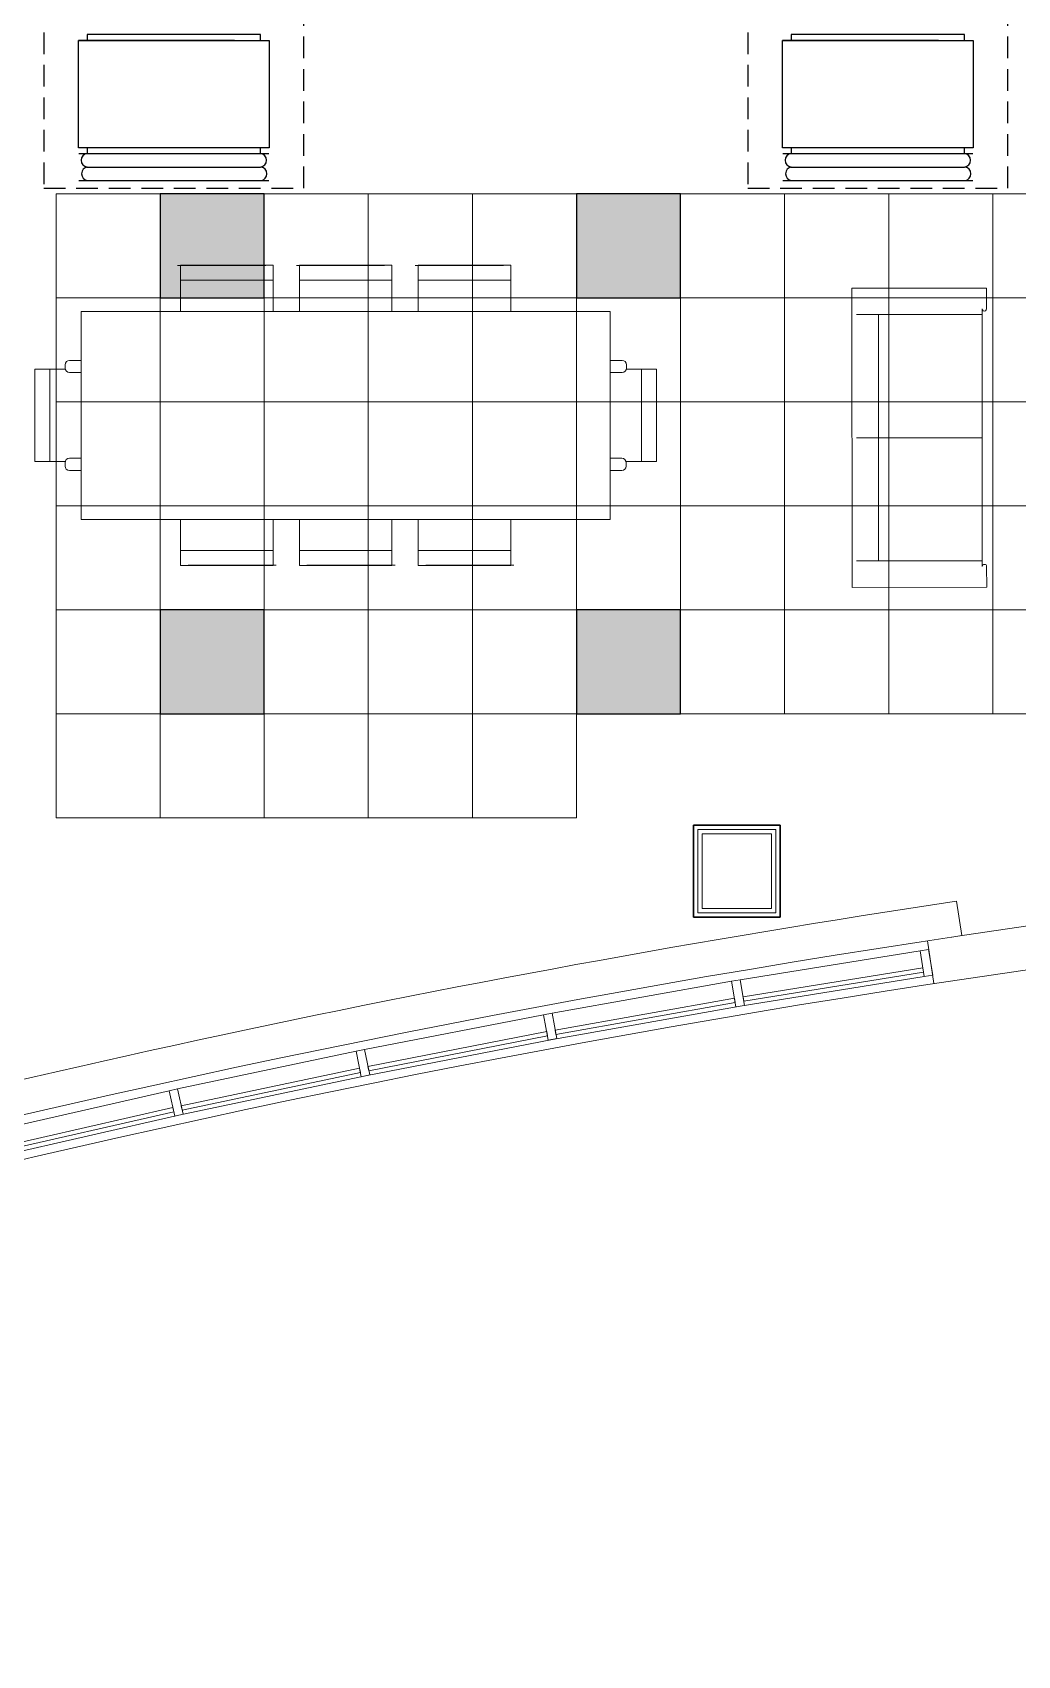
# Model space of a CAD drawing. Header units: millimetres. Extents: x 1722 to 7525, y 2254 to 6279.
# Drawn here: x 3244 to 3812, y 2292 to 3228 of the extents above; entities that cross this region are included whole.
import ezdxf

# ---------------------------------------------------------------- set-up
doc = ezdxf.new("R2010")
doc.units = ezdxf.units.MM
doc.linetypes.add('DASHED2', pattern=[0.375, 0.25, -0.125])
for name, color, linetype in [('-LIGHT', 6, 'Continuous'), ('-SYM', 4, 'Continuous'), ('M-DUCTS', 4, 'Continuous'), ('M-UP', 3, 'Continuous')]:
    doc.layers.add(name, color=color, linetype=linetype)
for name, color, linetype, lineweight in [('A-CLNG', 13, 'Continuous', 9), ('A-CLNG-PATT', 13, 'Continuous', 9), ('A-GLAZ-CURT', 52, 'Continuous', 9), ('A-GLAZ-CWMG', 51, 'Continuous', 9), ('A-WALL', 113, 'Continuous', 9), ('A-WALL-FNSH', 113, 'Continuous', 30), ('I-FURN', 30, 'Continuous', 9), ('S-COLS', 52, 'Continuous', 9)]:
    doc.layers.add(name, color=color, linetype=linetype, lineweight=lineweight)

# ---------------------------------------------------------------- blocks, each defined once
blk = doc.blocks.new('za-Column - se5_400b_430amm-4191844-08-Fourth Floor Level__18_90')
at = {"layer": 'S-COLS', "lineweight": 15}
for p, q in [((-0.225, 0.24), (0.225, 0.24)), ((-0.225, -0.24), (-0.225, 0.24)), ((-0.2, 0.215), (0.2, 0.215)), ((-0.2, -0.215), (-0.2, 0.215)), ((0.2, 0.215), (-0.2, 0.215)), ((-0.2, 0.215), (-0.2, -0.215)), ((0.2, 0.215), (0.2, -0.215)), ((0.2, -0.215), (0.2, 0.215)), ((0.225, 0.24), (0.225, -0.24)), ((0.225, -0.24), (-0.225, -0.24)), ((0.2, -0.215), (-0.2, -0.215)), ((-0.2, -0.215), (0.2, -0.215))]:
    blk.add_line(p, q, dxfattribs=at)
blk = doc.blocks.new('System Panel - Glazed-4636067-08-Fourth Floor Level__18_90')
at = {"layer": 'A-GLAZ-CURT'}
for p, q in [((-0.525, 0.0245), (-0.525, 0.0495)), ((-0.525, 0.0495), (0.525, 0.0495)), ((0.525, 0.0245), (-0.525, 0.0245)), ((0.525, 0.0495), (0.525, 0.0245))]:
    blk.add_line(p, q, dxfattribs=at)
blk = doc.blocks.new('System Panel - Glazed-4636068-08-Fourth Floor Level__18_90')
at = {"layer": 'A-GLAZ-CURT'}
for p, q in [((-0.525, 0.0245), (-0.525, 0.0495)), ((-0.525, 0.0495), (0.525, 0.0495)), ((0.525, 0.0245), (-0.525, 0.0245)), ((0.525, 0.0495), (0.525, 0.0245))]:
    blk.add_line(p, q, dxfattribs=at)
blk = doc.blocks.new('Rectangular Mullion - 50mm x 150mm-4636063-08-Fourth Floor Level__18_90')
at = {"layer": 'A-GLAZ-CWMG'}
for p, q in [((-0.9183, -12.9508), (-1.9555, -13.1181)), ((-0.8945, -13.0989), (-1.9551, -13.27))]:
    blk.add_line(p, q, dxfattribs=at)
blk = doc.blocks.new('Rectangular Mullion - 50mm x 150mm-4635589-08-Fourth Floor Level__18_90')
at = {"layer": 'A-GLAZ-CWMG'}
for p, q in [((-2.0048, -13.1265), (-3.0398, -13.3107)), ((-1.9551, -13.27), (-3.0369, -13.4626))]:
    blk.add_line(p, q, dxfattribs=at)
blk = doc.blocks.new('Rectangular Mullion - 50mm x 150mm-4635590-08-Fourth Floor Level__18_90')
at = {"layer": 'A-GLAZ-CWMG'}
for p, q in [((-3.0889, -13.3199), (-4.1208, -13.5207)), ((-3.0369, -13.4626), (-4.1155, -13.6725))]:
    blk.add_line(p, q, dxfattribs=at)
blk = doc.blocks.new('Rectangular Mullion - 50mm x 150mm-4622986-08-Fourth Floor Level__18_90')
at = {"layer": 'A-GLAZ-CWMG'}
for p, q in [((-0.05, 0.075), (0, 0.075)), ((-0.05, -0.075), (-0.05, 0.075)), ((0, 0.075), (0, -0.075)), ((0, -0.075), (-0.05, -0.075))]:
    blk.add_line(p, q, dxfattribs=at)
blk = doc.blocks.new('Rectangular Mullion - 50mm x 150mm-4622980-08-Fourth Floor Level__18_90')
at = {"layer": 'A-GLAZ-CWMG'}
for p, q in [((0.025, 0.075), (-0.025, 0.075)), ((-0.025, 0.075), (-0.025, -0.075)), ((0.025, -0.075), (0.025, 0.075)), ((-0.025, -0.075), (0.025, -0.075))]:
    blk.add_line(p, q, dxfattribs=at)
blk = doc.blocks.new('jsdfksdf')
at = {"layer": 'I-FURN'}
for p, q in [((139800.84, 432916.21), (139750.04, 432916.21)), ((139805.14, 432916.4), (139751.8, 432916.03)), ((139805.14, 432916.4), (139751.8, 432916.4)), ((139751.8, 432915.13), (139751.8, 432916.4)), ((139751.8, 432913.84), (139751.8, 432915.13)), ((139751.8, 432911.32), (139751.8, 432913.84)), ((139805.14, 432916.4), (139805.14, 432915.13)), ((139805.14, 432915.13), (139805.14, 432913.84)), ((139805.14, 432913.84), (139805.14, 432911.32)), ((139869.33, 432916.21), (139818.53, 432916.21)), ((139873.62, 432916.4), (139820.28, 432916.03)), ((139873.62, 432916.4), (139820.28, 432916.4)), ((139820.28, 432915.13), (139820.28, 432916.4)), ((139820.28, 432913.84), (139820.28, 432915.13)), ((139820.28, 432911.32), (139820.28, 432913.84)), ((139873.62, 432916.4), (139873.62, 432915.13)), ((139873.62, 432915.13), (139873.62, 432913.84)), ((139873.62, 432913.84), (139873.62, 432911.32)), ((139937.82, 432916.21), (139887.02, 432916.21)), ((139942.11, 432916.4), (139888.77, 432916.03)), ((139942.11, 432916.4), (139888.77, 432916.4)), ((139888.77, 432915.13), (139888.77, 432916.4)), ((139888.77, 432913.84), (139888.77, 432915.13)), ((139888.77, 432911.32), (139888.77, 432913.84)), ((139942.11, 432916.4), (139942.11, 432915.13)), ((139942.11, 432915.13), (139942.11, 432913.84)), ((139942.11, 432913.84), (139942.11, 432911.32)), ((139751.8, 432906.77), (139751.8, 432911.32)), ((139805.14, 432907.73), (139751.8, 432907.73)), ((139751.8, 432904.25), (139751.8, 432906.77)), ((139751.8, 432889.73), (139751.8, 432904.25)), ((139805.14, 432911.32), (139805.14, 432906.77)), ((139805.14, 432906.77), (139805.14, 432904.25)), ((139805.14, 432904.25), (139805.14, 432889.73)), ((139820.28, 432906.77), (139820.28, 432911.32)), ((139873.62, 432907.73), (139820.28, 432907.73)), ((139820.28, 432904.25), (139820.28, 432906.77)), ((139820.28, 432889.73), (139820.28, 432904.25)), ((139873.62, 432911.32), (139873.62, 432906.77)), ((139873.62, 432906.77), (139873.62, 432904.25)), ((139873.62, 432904.25), (139873.62, 432889.73)), ((139888.77, 432906.77), (139888.77, 432911.32)), ((139942.11, 432907.73), (139888.77, 432907.73)), ((139888.77, 432904.25), (139888.77, 432906.77)), ((139888.77, 432889.73), (139888.77, 432904.25)), ((139942.11, 432911.32), (139942.11, 432906.77)), ((139942.11, 432906.77), (139942.11, 432904.25)), ((139942.11, 432904.25), (139942.11, 432889.73)), ((140138.81, 432903.04), (140216.31, 432903.11)), ((140138.95, 432730.54), (140138.81, 432903.04)), ((140216.31, 432903.11), (140216.32, 432891.16)), ((139694.47, 432889.73), (139694.47, 432769.73)), ((139999.47, 432889.73), (139694.47, 432889.73)), ((139999.47, 432889.73), (139694.47, 432889.73)), ((139694.47, 432889.73), (139694.47, 432769.73)), ((139999.47, 432769.73), (139999.47, 432889.73)), ((139999.47, 432769.73), (139999.47, 432889.73)), ((140141.32, 432887.85), (140213.82, 432887.91)), ((140141.32, 432887.85), (140154.02, 432887.86)), ((140154.02, 432887.86), (140154.14, 432745.76)), ((140213.82, 432891.16), (140213.94, 432742.56)), ((139685.26, 432858.94), (139685.26, 432857.04)), ((139694.47, 432861.48), (139687.8, 432861.48)), ((140006.24, 432861.48), (139999.47, 432861.48)), ((140008.78, 432857.04), (140008.78, 432858.94)), ((139667.8, 432856.4), (139667.8, 432803.06)), ((139667.8, 432856.4), (139669.07, 432856.4)), ((139669.07, 432856.4), (139670.35, 432856.4)), ((139670.35, 432856.4), (139672.88, 432856.4)), ((139672.88, 432856.4), (139677.43, 432856.4)), ((139676.47, 432856.4), (139676.47, 432803.06)), ((139677.43, 432856.4), (139679.95, 432856.4)), ((139679.95, 432856.4), (139685.43, 432856.4)), ((139687.8, 432854.5), (139694.47, 432854.5)), ((139999.47, 432854.5), (140006.24, 432854.5)), ((140008.61, 432856.4), (140013.98, 432856.4)), ((140013.98, 432856.4), (140016.5, 432856.4)), ((140016.5, 432856.4), (140021.06, 432856.4)), ((140017.47, 432803.06), (140017.47, 432856.4)), ((140021.06, 432856.4), (140023.58, 432856.4)), ((140023.58, 432856.4), (140024.87, 432856.4)), ((140024.87, 432856.4), (140026.14, 432856.4)), ((140026.14, 432803.06), (140026.14, 432856.4)), ((140141.38, 432816.8), (140213.88, 432816.86)), ((139669.07, 432803.06), (139667.8, 432803.06)), ((139670.35, 432803.06), (139669.07, 432803.06)), ((139672.88, 432803.06), (139670.35, 432803.06)), ((139677.43, 432803.06), (139672.88, 432803.06)), ((139679.95, 432803.06), (139677.43, 432803.06)), ((139685.32, 432803.06), (139679.95, 432803.06)), ((139685.15, 432802.43), (139685.15, 432800.52)), ((139694.47, 432804.97), (139687.69, 432804.97)), ((140006.14, 432804.97), (139999.47, 432804.97)), ((140013.98, 432803.06), (140008.51, 432803.06)), ((140008.68, 432800.52), (140008.68, 432802.43)), ((140016.5, 432803.06), (140013.98, 432803.06)), ((140021.06, 432803.06), (140016.5, 432803.06)), ((140023.58, 432803.06), (140021.06, 432803.06)), ((140024.87, 432803.06), (140023.58, 432803.06)), ((140026.14, 432803.06), (140024.87, 432803.06)), ((139687.69, 432797.98), (139694.47, 432797.98)), ((139999.47, 432797.98), (140006.14, 432797.98)), ((139694.47, 432769.73), (139999.47, 432769.73)), ((139694.47, 432769.73), (139999.47, 432769.73)), ((139751.8, 432755.22), (139751.8, 432769.73)), ((139805.14, 432769.73), (139805.14, 432755.22)), ((139820.28, 432755.22), (139820.28, 432769.73)), ((139873.62, 432769.73), (139873.62, 432755.22)), ((139888.77, 432755.22), (139888.77, 432769.73)), ((139942.11, 432769.73), (139942.11, 432755.22)), ((139751.8, 432752.69), (139751.8, 432755.22)), ((139805.14, 432755.22), (139805.14, 432752.69)), ((139820.28, 432752.69), (139820.28, 432755.22)), ((139873.62, 432755.22), (139873.62, 432752.69)), ((139888.77, 432752.69), (139888.77, 432755.22)), ((139942.11, 432755.22), (139942.11, 432752.69)), ((139751.8, 432748.14), (139751.8, 432752.69)), ((139751.8, 432751.73), (139805.14, 432751.73)), ((139751.8, 432745.62), (139751.8, 432748.14)), ((139751.8, 432744.33), (139751.8, 432745.62)), ((139805.14, 432752.69), (139805.14, 432748.14)), ((139805.14, 432748.14), (139805.14, 432745.62)), ((139805.14, 432745.62), (139805.14, 432744.33)), ((139820.28, 432748.14), (139820.28, 432752.69)), ((139820.28, 432751.73), (139873.62, 432751.73)), ((139820.28, 432745.62), (139820.28, 432748.14)), ((139820.28, 432744.33), (139820.28, 432745.62)), ((139873.62, 432752.69), (139873.62, 432748.14)), ((139873.62, 432748.14), (139873.62, 432745.62)), ((139873.62, 432745.62), (139873.62, 432744.33)), ((139888.77, 432748.14), (139888.77, 432752.69)), ((139888.77, 432751.73), (139942.11, 432751.73)), ((139888.77, 432745.62), (139888.77, 432748.14)), ((139888.77, 432744.33), (139888.77, 432745.62)), ((139942.11, 432752.69), (139942.11, 432748.14)), ((139942.11, 432748.14), (139942.11, 432745.62)), ((139942.11, 432745.62), (139942.11, 432744.33)), ((140141.44, 432745.75), (140213.94, 432745.81)), ((140141.44, 432745.75), (140154.14, 432745.76)), ((139751.8, 432743.06), (139751.8, 432744.33)), ((139751.8, 432743.06), (139805.14, 432743.43)), ((139751.8, 432743.06), (139805.14, 432743.06)), ((139756.09, 432743.26), (139806.89, 432743.26)), ((139805.14, 432744.33), (139805.14, 432743.06)), ((139820.28, 432743.06), (139820.28, 432744.33)), ((139820.28, 432743.06), (139873.62, 432743.43)), ((139820.28, 432743.06), (139873.62, 432743.06)), ((139824.58, 432743.26), (139875.38, 432743.26)), ((139873.62, 432744.33), (139873.62, 432743.06)), ((139888.77, 432743.06), (139888.77, 432744.33)), ((139888.77, 432743.06), (139942.11, 432743.43)), ((139888.77, 432743.06), (139942.11, 432743.06)), ((139893.07, 432743.26), (139943.87, 432743.26)), ((139942.11, 432744.33), (139942.11, 432743.06)), ((140216.44, 432742.56), (140216.45, 432730.61)), ((140216.45, 432730.61), (140138.95, 432730.54))]:
    blk.add_line(p, q, dxfattribs=at)
for centre, radius, start, end in [((140215.07, 432891.16), 1.25, 180.04778, 0.04778), ((139687.8, 432858.94), 2.54, 90, 180), ((139687.8, 432857.04), 2.54, 180, 270), ((140006.24, 432858.94), 2.54, 0, 90), ((140006.24, 432857.04), 2.54, 270, 0), ((139687.69, 432802.43), 2.54, 90, 180), ((140006.14, 432802.43), 2.54, 0, 90), ((139687.69, 432800.52), 2.54, 180, 270), ((140006.14, 432800.52), 2.54, 270, 0), ((140215.19, 432742.56), 1.25, 0.04778, 180.04778)]:
    blk.add_arc(centre, radius, start, end, dxfattribs=at)
blk = doc.blocks.new('*U138')
at = {"layer": '-LIGHT'}
h = blk.add_hatch(color=256, dxfattribs=at)
h.set_gradient(color1=(250, 230, 5), color2=(251, 249, 157), tint=1, name='SPHERICAL')
h.paths.add_polyline_path([(-30, -30), (30, -30), (30, 30), (-30, 30)])
at = {"layer": '-SYM', "color": 4}
blk.add_lwpolyline([(-30, -30), (30, -30), (30, 30), (-30, 30)], close=True, dxfattribs=at)
blk = doc.blocks.new('A$C6E631D91')
at = {"layer": 'M-DUCTS', "color": 244, "linetype": 'DASHED2', "ltscale": 500, "true_color": 0x991b1e}
for points in [[(-42145.8, -18626), (-40645.8, -18626), (-40645.8, -17540), (-42145.8, -17540)], [(-38087.5, -18626), (-36587.5, -18626), (-36587.5, -17540), (-38087.5, -17540)]]:
    blk.add_lwpolyline(points, close=True, dxfattribs=at)
at = {"layer": 'M-UP', "color": 244, "true_color": 0x991b1e}
for p, q in [((-41045.8, -17773, 0), (-41945.8, -17773)), ((-36987.5, -17773, 0), (-37887.5, -17773)), ((-41943.8, -18426), (-40847.8, -18426)), ((-37885.5, -18426), (-36789.5, -18426)), ((-41895.8, -18503.9), (-40895.8, -18503.9)), ((-37837.5, -18503.9), (-36837.5, -18503.9)), ((-41944.5, -18581.5), (-40848.5, -18581.5)), ((-37886.1, -18581.5), (-36790.1, -18581.5))]:
    blk.add_line(p, q, dxfattribs=at)
for points in [[(-40845.8, -18393), (-41945.8, -18393), (-41945.8, -17773), (-40845.8, -17773)], [(-40895.8, -17740), (-41895.8, -17740), (-41895.8, -17773), (-40895.8, -17773)], [(-36787.5, -18393), (-37887.5, -18393), (-37887.5, -17773), (-36787.5, -17773)], [(-36837.5, -17740), (-37837.5, -17740), (-37837.5, -17773), (-36837.5, -17773)], [(-40895.8, -18393), (-41895.8, -18393), (-41895.8, -18426), (-40895.8, -18426)], [(-36837.5, -18393), (-37837.5, -18393), (-37837.5, -18426), (-36837.5, -18426)]]:
    blk.add_lwpolyline(points, close=True, dxfattribs=at)
for centre, start, end in [((-41890.7, -18465), 97.50004, 262.49996), ((-40901, -18465), 277.50004, 82.49996), ((-37832.4, -18465), 97.50004, 262.49996), ((-36842.6, -18465), 277.50004, 82.49996), ((-41888.2, -18542.5), 97.50004, 262.49996), ((-40898.5, -18542.5), 277.50004, 82.49996), ((-37829.9, -18542.5), 97.50004, 262.49996), ((-36840.1, -18542.5), 277.50004, 82.49996)]:
    blk.add_arc(centre, 39.3, start, end, dxfattribs=at)

msp = doc.modelspace()

# ---------------------------------------------------------------- linework, layer by layer
at = {"layer": 'A-CLNG'}
for p, q in [((4277.8, 3135.1), (3257.8, 3135.1)), ((3257.8, 3135.1), (3257.8, 2775.1)), ((3557.8, 2775.1), (3557.8, 2835.1)), ((3557.8, 2835.1), (4277.8, 2835.1)), ((3257.8, 2775.1), (3557.8, 2775.1)), ((3779.91, 2707.24), (3776.88, 2727.01)), ((3779.91, 2707.24), (3774.17, 2706.38))]:
    msp.add_line(p, q, dxfattribs=at)
msp.add_arc((4800.3, -4096.27), 6899.6, 98.530129, 105.919775, dxfattribs=at)
at = {"layer": 'A-CLNG-PATT', "color": 244, "true_color": 0x991b1e}
for p, q in [((3257.8, 3135.08), (4277.8, 3135.08)), ((3257.82, 3135.1), (3257.82, 2775.1)), ((3317.82, 3135.1), (3317.82, 2775.1)), ((3377.82, 3135.1), (3377.82, 2775.1)), ((3437.82, 3135.1), (3437.82, 2775.1)), ((3497.82, 3135.1), (3497.82, 2775.1)), ((3557.82, 3135.1), (3557.82, 2835.1)), ((3617.82, 3135.1), (3617.82, 2835.1)), ((3677.82, 3135.1), (3677.82, 2835.1)), ((3737.82, 3135.1), (3737.82, 2835.1)), ((3797.82, 3135.1), (3797.82, 2835.1)), ((3257.8, 3075.08), (4277.8, 3075.08)), ((3257.8, 3015.08), (4277.8, 3015.08)), ((3257.8, 2955.08), (4277.8, 2955.08)), ((3257.8, 2895.08), (4277.8, 2895.08)), ((3257.8, 2835.08), (3557.8, 2835.08))]:
    msp.add_line(p, q, dxfattribs=at)
at = {"layer": 'A-WALL', "color": 7, "lineweight": 15}
msp.add_line((3763.91, 2679.54), (3760.13, 2704.25), dxfattribs=at)
for radius in [6879.6, 6854.6]:
    msp.add_arc((4800.3, -4096.27), radius, 97.889907, 111.257346, dxfattribs=at)
at = {"layer": 'A-WALL-FNSH'}
for p, q in [((3625.3, 2717.9), (3625.3, 2770.9)), ((3625.3, 2770.9), (3675.3, 2770.9)), ((3675.3, 2770.9), (3675.3, 2717.9)), ((3675.3, 2717.9), (3625.3, 2717.9))]:
    msp.add_line(p, q, dxfattribs=at)

# ---------------------------------------------------------------- block references
at = {"layer": '-LIGHT'}
for p in [(3347.82, 3105.05), (3587.82, 3105.05), (3347.82, 2865.08), (3587.82, 2865.08)]:
    msp.add_blockref('*U138', p, dxfattribs=at)
at = {"layer": 'A-CLNG-PATT', "xscale": 0.1, "yscale": 0.1, "zscale": 0.1}
msp.add_blockref('A$C6E631D91', (7465.3, 5000.9), dxfattribs=at)
at = {"layer": 'A-GLAZ-CURT'}
for name, p, xscale, yscale, zscale, rotation in [('System Panel - Glazed-4636067-08-Fourth Floor Level__18_90', (3705.25, 2682.73), 99.99999999999999, 99.99999999999999, 99.99999999999999, 189.1655416398962), ('System Panel - Glazed-4636068-08-Fourth Floor Level__18_90', (3596.81, 2664.33), 100, 100, 100, 190.0937679051095), ('System Panel - Glazed-4636068-08-Fourth Floor Level__18_90', (3488.67, 2644.19), 100, 100, 100, 191.0115644053105), ('System Panel - Glazed-4636068-08-Fourth Floor Level__18_90', (3380.87, 2622.31), 100, 100, 100, 191.929360905512), ('System Panel - Glazed-4636068-08-Fourth Floor Level__18_90', (3273.44, 2598.72), 100, 100, 100, 192.8471574057141)]:
    msp.add_blockref(name, p, dxfattribs=dict(at, xscale=xscale, yscale=yscale, zscale=zscale, rotation=rotation))
at = {"layer": 'A-GLAZ-CWMG', "xscale": 100, "yscale": 100, "zscale": 100}
for name in ['Rectangular Mullion - 50mm x 150mm-4636063-08-Fourth Floor Level__18_90', 'Rectangular Mullion - 50mm x 150mm-4635589-08-Fourth Floor Level__18_90', 'Rectangular Mullion - 50mm x 150mm-4635590-08-Fourth Floor Level__18_90']:
    msp.add_blockref(name, (3847.72, 3993.58), dxfattribs=at)
for name, p, rotation in [('Rectangular Mullion - 50mm x 150mm-4622986-08-Fourth Floor Level__18_90', (3762.02, 2691.89), 9.165541639896233), ('Rectangular Mullion - 50mm x 150mm-4635590-08-Fourth Floor Level__18_90', (3718.26, 3977.28), 0.9177965002012624), ('Rectangular Mullion - 50mm x 150mm-4635590-08-Fourth Floor Level__18_90', (3589.08, 3958.91), 1.835593000403436)]:
    msp.add_blockref(name, p, dxfattribs=dict(at, rotation=rotation))
at = {"layer": 'A-GLAZ-CWMG', "extrusion": (0, 0, -1)}
for p, xscale, yscale, zscale, rotation in [((-3650.96, 2673.97), 99.99999999999999, 99.99999999999999, 99.99999999999999, 350.3651303449909), ((-3542.66, 2654.69), 100, 100, 100, 349.4473338447895), ((-3434.68, 2633.68), 100, 100, 100, 348.5295373445881), ((-3327.06, 2610.95), 100, 100, 100, 347.6117408443867)]:
    msp.add_blockref('Rectangular Mullion - 50mm x 150mm-4622980-08-Fourth Floor Level__18_90', p, dxfattribs=dict(at, xscale=xscale, yscale=yscale, zscale=zscale, rotation=rotation))
at = {"layer": 'I-FURN'}
msp.add_blockref('jsdfksdf', (-136422.17, -429822.45), dxfattribs=at)
at = {"layer": 'S-COLS', "xscale": 100, "yscale": 100, "zscale": 100}
msp.add_blockref('za-Column - se5_400b_430amm-4191844-08-Fourth Floor Level__18_90', (3650.3, 2744.4), dxfattribs=at)

doc.saveas('drawing.dxf')
